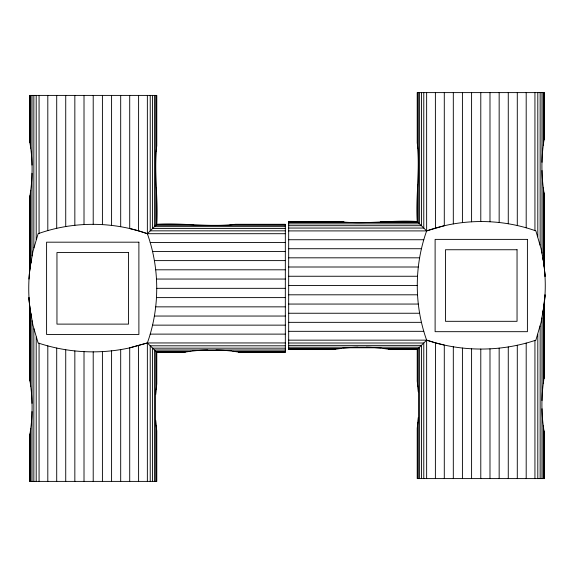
<?xml version="1.0" encoding="UTF-8"?>
<svg xmlns="http://www.w3.org/2000/svg" width="574" height="574" viewBox="0 0 574 574"><rect width="100%" height="100%" fill="white"/><g stroke="black" fill="none" stroke-linecap="round" stroke-linejoin="round"><path stroke-width="0.86" d="M29.726 306.846L31.075 316.044L29.69 306.853L29.719 379.493L29.69 306.853L32.912 325.142L38.121 342.951C67.409 352.795 99.331 354.524 129.516 347.901L147.36 342.951L285.328 342.951M285.328 233.704L147.36 233.704C112.353 221.22 73.128 221.22 38.121 233.704L32.912 251.512L29.69 269.802L29.669 197.449C32.747 179.411 32.998 160.777 29.905 142.718L29.905 95.406M147.36 481.392L147.36 342.951C159.845 307.944 159.845 268.718 147.36 233.704L138.571 230.848L138.614 95.406M435.386 478.594L435.444 342.872L426.64 340.152L288.672 340.152M444.29 478.594L444.29 345.053L435.494 342.872C468.255 351.962 503.663 351.001 535.879 340.152L541.088 322.344L544.31 304.055L544.331 376.408C541.11 395.041 541.074 414.292 544.346 432.918L544.36 478.594L417.219 478.594L417.219 428.204L418.546 416.437L418.546 392.889L417.219 381.122L417.219 349.573L426.64 340.152L435.494 342.872M288.672 230.906L426.64 230.906L444.29 225.74L444.29 92.608M544.102 192.871L544.274 267.01L544.331 194.651C541.117 176.017 541.074 156.774 544.346 138.147L544.36 92.608L417.219 92.608L417.219 142.854C420.555 169.014 415.554 195.203 417.219 221.492L426.64 230.906C414.155 265.92 414.155 305.146 426.64 340.152L426.64 478.594M29.669 379.206C32.89 397.839 32.926 417.09 29.654 435.716L29.64 481.392L156.781 481.392L156.781 431.002L155.454 419.235L155.454 395.687L156.781 383.92L156.781 352.364L147.36 342.951L129.516 347.901M29.726 269.802L31.075 260.61C28.485 275.872 28.076 291.47 29.733 306.853L28.965 297.605L29.755 306.853M147.36 95.406L147.36 233.704L156.781 224.291C158.446 198.001 153.445 171.813 156.781 145.653L156.781 95.406L29.64 95.406L29.905 142.718M29.374 274.2L29.748 269.802L28.965 279.05M544.281 376.695L544.26 304.055L545.035 294.806L542.925 313.246L542.982 312.823C545.271 299.162 545.888 285.199 544.633 271.402M542.925 313.246L542.99 312.823M31.01 261.041L31.075 260.61M544.145 377.376L544.331 376.408M543.305 187.49L543.305 260.366L541.088 248.721L535.879 230.906C500.872 218.421 461.647 218.421 426.64 230.906L426.64 92.608M156.781 352.364L183.623 352.364C202.235 349.085 221.507 349.085 240.126 352.364L285.328 352.364L285.328 224.291L235.419 224.291C209.259 227.627 183.07 222.619 156.781 224.291M417.219 221.492C390.93 219.828 364.741 224.829 338.581 221.492L288.672 221.492L288.672 349.573L333.874 349.573C352.493 346.287 371.765 346.287 390.377 349.573L417.219 349.573M288.672 221.758L343.941 221.758M380.318 221.758L417.485 221.758L417.485 184.584M288.672 222.547L418.274 222.547L418.274 92.608M288.672 223.86L419.594 223.86L419.594 92.608M193.682 224.549L156.515 224.549L156.515 187.382M230.059 224.549L285.328 224.549M285.328 225.345L155.726 225.345L155.726 95.406M288.672 225.697L421.431 225.697L421.431 92.608M285.328 226.658L154.406 226.658L154.406 95.406M288.672 228.05L423.777 228.05L423.777 92.608M435.429 228.05L435.386 92.608M285.328 228.495L152.569 228.495L152.569 95.406M138.528 230.848L129.71 228.538L129.71 95.406M285.328 230.848L150.223 230.848L150.223 95.406M288.672 239.738L423.777 239.738M150.223 242.537L285.328 242.537M288.672 248.721L421.431 248.721M152.569 251.512L285.328 251.512M288.672 257.819L419.594 257.819M154.406 260.61L285.328 260.61M288.672 267.003L418.274 267.003M155.726 269.802L285.328 269.802M288.672 276.252L417.485 276.252M156.515 279.05L285.328 279.05M288.672 285.529L417.219 285.529M156.781 288.327L285.328 288.327M288.672 294.806L417.485 294.806M156.515 297.605L285.328 297.605M288.672 304.055L418.274 304.055M155.726 306.853L285.328 306.853M288.672 313.246L419.594 313.246M154.406 316.044L285.328 316.044M288.672 322.344L421.431 322.344M152.569 325.142L285.328 325.142M288.672 331.32L423.777 331.32M150.223 334.118L285.328 334.118M288.672 343.008L423.777 343.008L423.777 478.594M288.672 345.361L421.431 345.361L421.431 478.594M138.506 345.67L138.614 481.392M285.328 345.806L150.223 345.806L150.223 481.392M288.672 347.198L358.033 347.198M366.219 347.198L419.594 347.198L419.594 478.594M343.13 347.772L380.827 347.772M285.328 348.16L152.569 348.16L152.569 481.392M288.672 348.511L341.035 348.511M383.217 348.511L418.274 348.511L418.274 391.812M288.672 349.308L335.654 349.308M388.605 349.308L417.485 349.308L417.485 386.474M207.781 349.997L154.406 349.997L154.406 481.392M215.968 349.997L285.328 349.997M192.29 350.571L231.437 350.571M190.783 351.31L155.726 351.31L155.726 394.611M232.965 351.31L285.328 351.31M185.395 352.106L156.515 352.106L156.515 389.272M238.346 352.106L285.328 352.106M542.99 258.243L544.31 267.003L542.925 257.819M31.018 315.621L31.075 316.044M544.095 92.608L544.095 139.92M543.305 92.608L543.305 145.308M543.305 310.706L543.305 383.568M543.305 425.757L543.305 478.594M541.985 92.608L541.985 162.306M541.985 170.492L541.985 253.148M541.985 317.91L541.985 400.573M541.985 408.753L541.985 478.594M540.148 92.608L540.148 245.12M540.148 325.939L540.148 478.594M537.802 92.608L537.802 236.832M537.802 334.233L537.802 478.594M534.939 92.608L534.939 230.605M534.939 340.439L534.939 478.594M526.193 92.608L526.193 227.828M526.193 343.08L526.193 478.594M517.289 92.608L517.289 225.539M517.289 345.247L517.289 478.594M508.27 92.608L508.27 223.76M508.27 346.94L508.27 478.594M499.158 92.608L499.158 222.49M499.158 348.145L499.158 478.594M489.988 92.608L489.988 221.736M489.988 348.863L489.988 478.594M480.79 92.608L480.79 221.507M480.79 349.085L480.79 478.594M471.591 92.608L471.591 221.786M471.591 348.813L471.591 478.594M462.414 92.608L462.414 222.59M462.414 348.052L462.414 478.594M453.309 92.608L453.309 223.91M453.309 346.796L453.309 478.594M418.274 417.513L418.274 478.594M417.485 92.608L417.485 148.207M417.485 422.851L417.485 478.594M156.515 95.406L156.515 151.005M156.515 425.65L156.515 481.392M155.726 420.311L155.726 481.392M129.71 347.851L129.71 481.392M120.691 95.406L120.691 226.708M120.691 349.595L120.691 481.392M111.586 95.406L111.586 225.388M111.586 350.85L111.586 481.392M102.409 95.406L102.409 224.585M102.409 351.611L102.409 481.392M93.21 95.406L93.21 224.305M93.21 351.884L93.21 481.392M84.012 95.406L84.012 224.534M84.012 351.661L84.012 481.392M74.842 95.406L74.842 225.288M74.842 350.944L74.842 481.392M65.73 95.406L65.73 226.558M65.73 349.738L65.73 481.392M56.711 95.406L56.711 228.337M56.711 348.045L56.711 481.392M47.807 95.406L47.807 230.619M47.807 345.871L47.807 481.392M39.061 95.406L39.061 233.403M39.061 343.238L39.061 481.392M36.198 95.406L36.198 239.623M36.198 337.031L36.198 481.392M33.852 95.406L33.852 247.918M33.852 328.737L33.852 481.392M32.015 95.406L32.015 165.104M32.015 173.291L32.015 255.947M32.015 320.708L32.015 403.371M32.015 411.551L32.015 481.392M30.695 95.406L30.695 148.106M30.695 190.288L30.695 263.165M30.695 313.497L30.695 386.367M30.695 428.556L30.695 481.392M29.898 195.669L29.905 268.589M29.905 308.094L29.905 380.985M29.905 433.937L29.905 481.392M544.095 431.139L544.095 478.594L544.095 431.139M544.095 305.318L544.095 378.187L544.095 305.296M527.406 239.387L435.114 239.387L435.114 331.679L527.406 331.679L527.406 239.387M138.886 242.185L46.594 242.185L46.594 334.477L138.886 334.477L138.886 242.185M517.045 249.74L445.474 249.74L445.474 321.318L517.045 321.318L517.045 249.74M128.526 252.538L56.955 252.538L56.955 324.116L128.526 324.116L128.526 252.538M545.035 276.252L544.245 267.003L545.035 276.252"/></g></svg>
